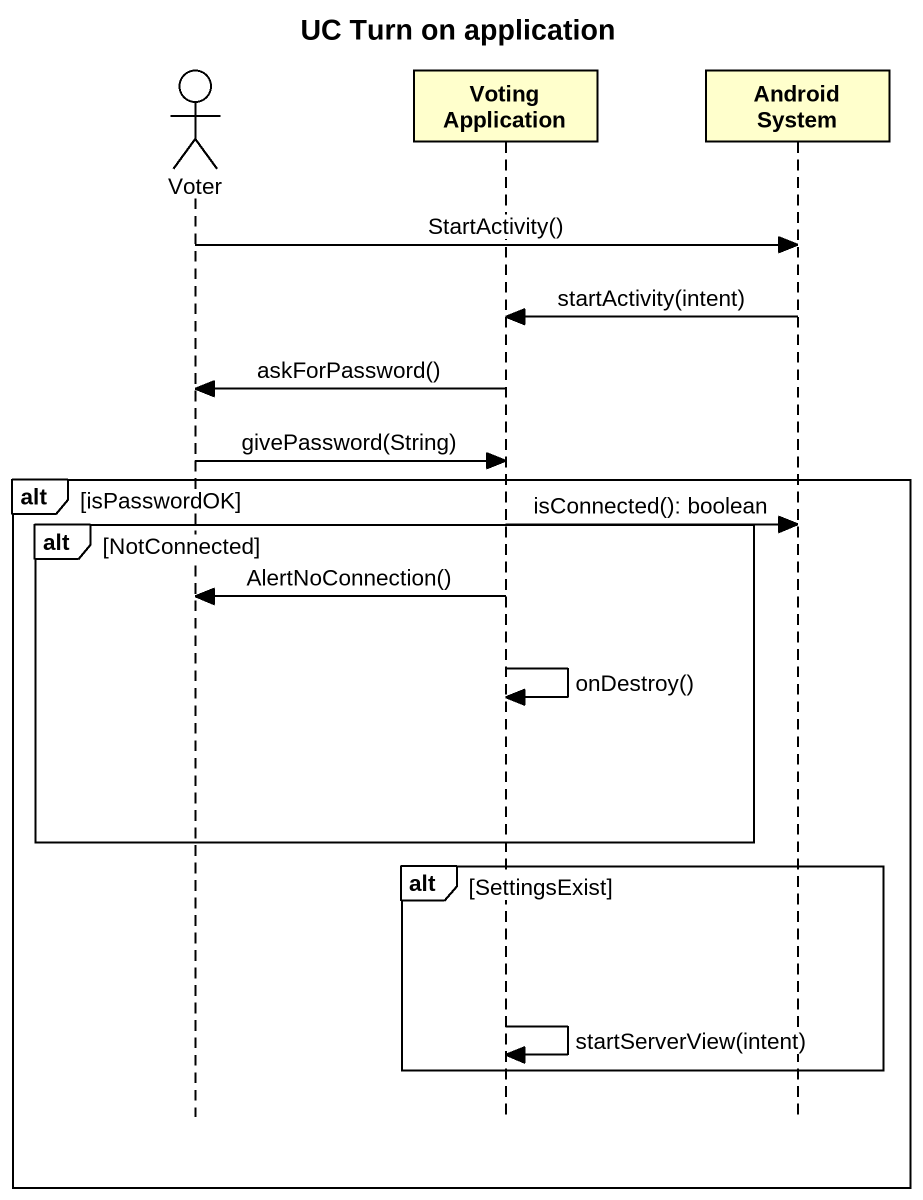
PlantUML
@startuml
title UC Turn on application
hide footbox
actor Voter
participant "Voting Application" as Voting_Application
participant "Android System" as Android_System

Voter -> Android_System : StartActivity()
Android_System -> Voting_Application : startActivity(intent)
Voting_Application -> Voter : askForPassword()
Voter -> Voting_Application : givePassword(String)
alt isPasswordOK
  alt NotConnected
    Voting_Application -> Android_System : isConnected(): boolean
    Voting_Application -> Voter : AlertNoConnection()
    Voting_Application -> Voting_Application : onDestroy()
  end
  alt SettingsExist
    Voting_Application -> Voting_Application : startServerView(intent)
  end
end
@enduml
